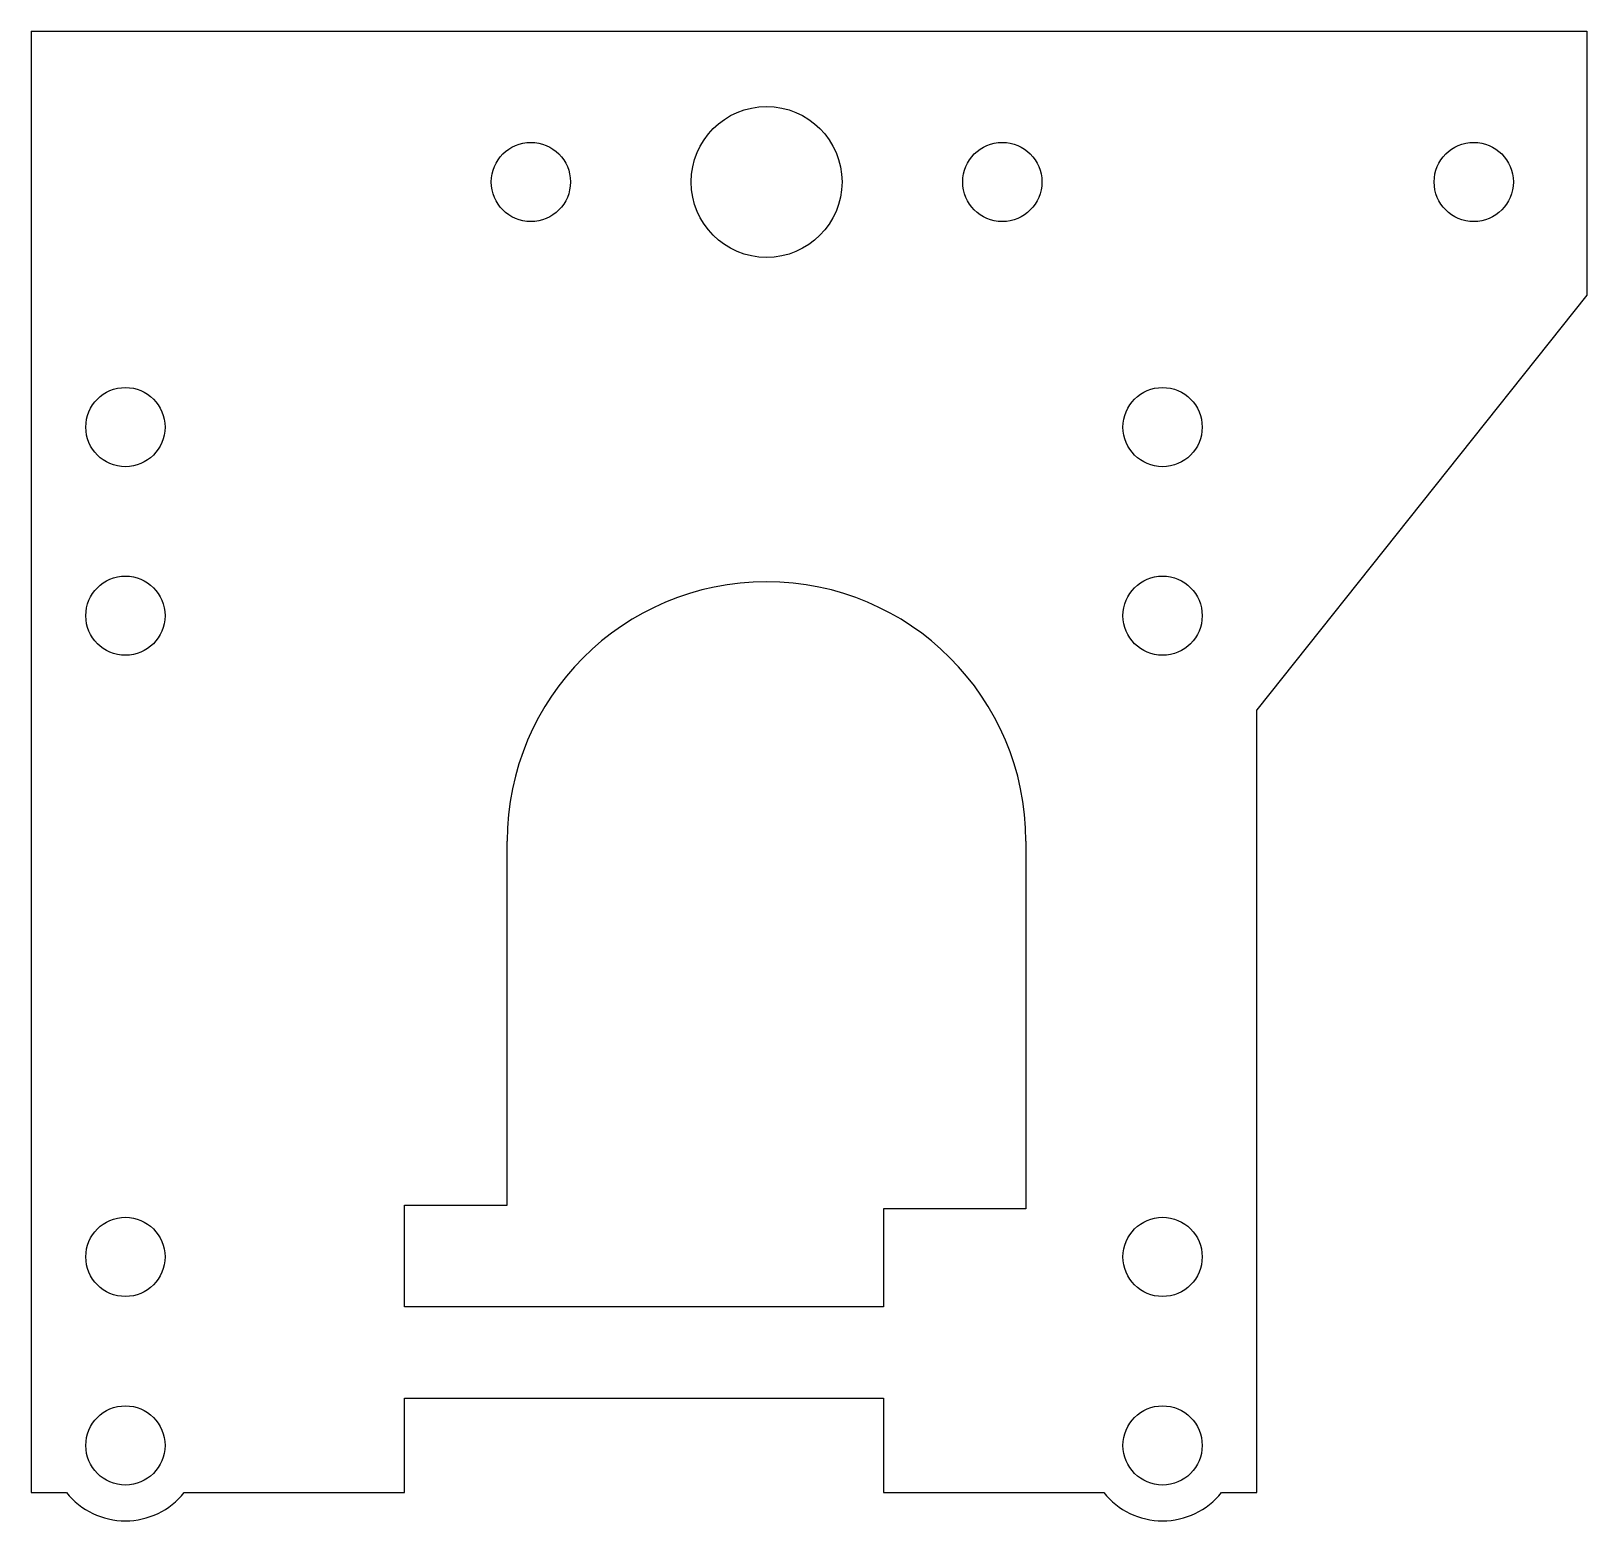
# Model space of a CAD drawing. Header units: millimetres. Extents: x -65 to 17.5, y -1.5 to 77.5.
import ezdxf

# ---------------------------------------------------------------- set-up
doc = ezdxf.new("R2010")
doc.units = ezdxf.units.MM

msp = doc.modelspace()

# ---------------------------------------------------------------- linework, layer by layer
at = {"color": 7, "linetype": 'Continuous', "lineweight": 25}
for p, q in [((-65, 77.5), (-65, 0)), ((-65, 77.5), (17.5, 77.5)), ((17.5, 77.5), (17.5, 63.5)), ((17.5, 63.5), (0, 41.5)), ((0, 0), (0, 41.5)), ((-39.75, 15.25), (-39.75, 34.55)), ((-12.25, 34.55), (-12.25, 15.05)), ((-45.2, 15.25), (-39.75, 15.25)), ((-45.2, 9.85), (-45.2, 15.25)), ((-19.8, 15.05), (-19.8, 9.85)), ((-12.25, 15.05), (-19.8, 15.05)), ((-19.8, 9.85), (-45.2, 9.85)), ((-45.2, 5), (-19.8, 5)), ((-45.2, 0), (-45.2, 5)), ((-19.8, 5), (-19.8, 0)), ((-65, 0), (-63.122, 0)), ((-56.878, 0), (-45.2, 0)), ((-19.8, 0), (-8.122, 0)), ((-1.878, 0), (0, 0))]:
    msp.add_line(p, q, dxfattribs=at)
for centre, radius in [((-26, 69.5), 4), ((-38.5, 69.5), 2.1), ((-13.5, 69.5), 2.1), ((11.5, 69.5), 2.1), ((-60, 56.5), 2.1), ((-5, 56.5), 2.1), ((-60, 46.5), 2.1), ((-5, 46.5), 2.1), ((-60, 12.5), 2.1), ((-5, 12.5), 2.1), ((-60, 2.5), 2.1), ((-5, 2.5), 2.1)]:
    msp.add_circle(centre, radius, dxfattribs=at)
for centre, radius, start, end in [((-26, 34.55), 13.75, 0, 180), ((-60, 2.5), 4, 218.68219, 321.31781), ((-5, 2.5), 4, 218.68219, 321.31781)]:
    msp.add_arc(centre, radius, start, end, dxfattribs=at)

doc.saveas('drawing.dxf')
